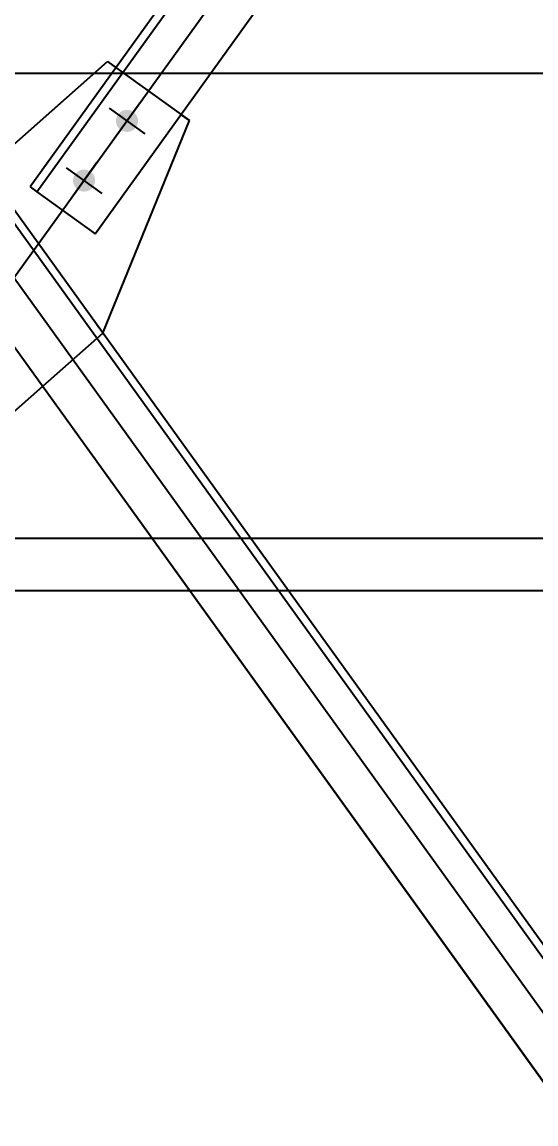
# Model space of a CAD drawing. Header units: metres. Extents: x 0 to 63075, y 0 to 44550.
# Drawn here: x 36308 to 36798, y 16727 to 17777 of the extents above; entities that cross this region are included whole.
import ezdxf

# ---------------------------------------------------------------- set-up
doc = ezdxf.new("R2010")
doc.units = ezdxf.units.M
doc.header["$LTSCALE"] = 75
doc.layers.add('SDM', color=7, linetype='Continuous')
doc.layers.add('SL1', color=8, linetype='Continuous')
doc.styles.add('ROMANS', font='ROMANS.SHX')
doc.dimstyles.new('75___1-75', dxfattribs={"dimscale": 75, "dimtxt": 2.5, "dimasz": 2, "dimexe": 1.5, "dimexo": 1, "dimgap": 0.5, "dimtad": 1, "dimdec": 0, "dimzin": 12, "dimtxsty": 'ROMANS', "dimcen": 0, "dimclrd": 256, "dimclre": 256, "dimclrt": 3, "dimazin": 3, "dimtfac": 1, "dimtdec": 0, "dimtmove": 0, "dimatfit": 0, "dimfxl": 1, "dimlwd": -1, "dimlwe": -1, "dimarcsym": 0})

# ---------------------------------------------------------------- blocks, each defined once
blk = doc.blocks.new('A$C30d4501c')
at = {"layer": 'SL1'}
for points in [[(2493.9, 6908.1), (2493.4, 6907.2), (2493, 6906.3), (2492.7, 6905.3), (2492.6, 6904.3), (2492.5, 6903.2), (2492.5, 6902.2), (2492.6, 6901.2), (2492.8, 6900.2), (2493.1, 6899.2), (2493.5, 6898.2), (2494, 6897.3), (2494.6, 6896.5), (2495.3, 6895.7), (2496, 6895), (2496.8, 6894.3), (2497.7, 6893.8), (2498.6, 6893.3), (2499.6, 6892.9), (2500.6, 6892.6), (2501.6, 6892.5), (2502.6, 6892.4), (2503.6, 6892.4), (2504.7, 6892.5), (2505.7, 6892.7), (2506.6, 6893), (2507.6, 6893.4), (2508.5, 6893.9), (2509.3, 6894.5), (2510.1, 6895.2), (2510.8, 6895.9), (2511.5, 6896.7), (2512, 6897.6), (2512.5, 6898.5), (2512.9, 6899.5), (2513.2, 6900.5), (2513.4, 6901.5), (2513.5, 6902.5), (2513.4, 6903.5), (2513.3, 6904.6), (2513.1, 6905.6), (2512.8, 6906.5), (2512.4, 6907.5), (2511.9, 6908.4), (2511.3, 6909.2), (2510.6, 6910), (2509.9, 6910.7), (2509.1, 6911.4), (2508.2, 6911.9), (2507.3, 6912.4), (2506.4, 6912.8), (2505.4, 6913.1), (2504.4, 6913.3), (2503.3, 6913.4), (2502.3, 6913.3), (2501.3, 6913.2), (2500.3, 6913), (2499.3, 6912.7), (2498.3, 6912.3), (2497.4, 6911.8), (2496.6, 6911.2), (2495.8, 6910.5), (2495.1, 6909.8), (2494.4, 6909)], [(2453, 6851.3), (2452.5, 6850.4), (2452.1, 6849.4), (2451.9, 6848.4), (2451.7, 6847.4), (2451.6, 6846.4), (2451.6, 6845.4), (2451.7, 6844.4), (2451.9, 6843.3), (2452.2, 6842.4), (2452.7, 6841.4), (2453.2, 6840.5), (2453.7, 6839.7), (2454.4, 6838.9), (2455.1, 6838.2), (2455.9, 6837.5), (2456.8, 6837), (2457.7, 6836.5), (2458.7, 6836.1), (2459.7, 6835.8), (2460.7, 6835.6), (2461.7, 6835.5), (2462.7, 6835.6), (2463.8, 6835.7), (2464.8, 6835.9), (2465.8, 6836.2), (2466.7, 6836.6), (2467.6, 6837.1), (2468.5, 6837.7), (2469.2, 6838.4), (2470, 6839.1), (2470.6, 6839.9), (2471.2, 6840.8), (2471.6, 6841.7), (2472, 6842.6), (2472.3, 6843.6), (2472.5, 6844.7), (2472.6, 6845.7), (2472.6, 6846.7), (2472.4, 6847.7), (2472.2, 6848.7), (2471.9, 6849.7), (2471.5, 6850.7), (2471, 6851.6), (2470.4, 6852.4), (2469.8, 6853.2), (2469, 6853.9), (2468.2, 6854.6), (2467.3, 6855.1), (2466.4, 6855.6), (2465.5, 6856), (2464.5, 6856.3), (2463.5, 6856.5), (2462.4, 6856.5), (2461.4, 6856.5), (2460.4, 6856.4), (2459.4, 6856.2), (2458.4, 6855.9), (2457.5, 6855.5), (2456.6, 6855), (2455.7, 6854.4), (2454.9, 6853.7), (2454.2, 6853), (2453.6, 6852.2)]]:
    blk.add_hatch(color=256, dxfattribs=at).paths.add_polyline_path(points, flags=17)
for p, q in [((3545.3, 5155), (1245.3, 8351.5)), ((2395.3, 6753.2), (3545.3, 8351.5)), ((3418.4, 5383.1), (1374.7, 8223.4)), ((3418.4, 5383.1), (1374.7, 8223.4)), ((1381.1, 8228), (3424.8, 5387.7)), ((1381.1, 8228), (3424.8, 5387.7)), ((1319.3, 8183.5), (3363, 5343.2)), ((3363, 8163.3), (2410.7, 6839.9)), ((2417.2, 6835.2), (3369.4, 8158.7)), ((2472.6, 6795.4), (3424.8, 8118.8)), ((1373.3, 8108.4), (3363, 5343.2)), ((2310.6, 6805.8), (2484.4, 6959.4)), ((2484.4, 6959.4), (2368, 6856.5)), ((2484.4, 6959.4), (2492.5, 6953.5)), ((2492.5, 6953.5), (2562.4, 6903.2)), ((2515.2, 6919.9), (2490.7, 6885.8)), ((2485.9, 6915.1), (2520, 6890.6)), ((2480, 6700.7), (2562.4, 6903.2)), ((2562.4, 6903.2), (2554.3, 6909)), ((2445, 6858.3), (2479.1, 6833.8)), ((2474.3, 6863.1), (2449.8, 6829)), ((2410.7, 6839.9), (2417.2, 6835.2)), ((2417.2, 6835.2), (2472.6, 6795.4)), ((2422.7, 6650), (2480, 6700.7)), ((2306.3, 6547.1), (2422.7, 6650)), ((1523.3, 6455.5), (8167.3, 6455.5))]:
    blk.add_line(p, q, dxfattribs=at)
blk = doc.blocks.new('*D33')
at = {"layer": 'Defpoints', "color": 0, "transparency": 16777216}
for p in [(37007.8, 17285.4), (33418.7, 15935.4), (33905.2, 15935.4)]:
    blk.add_point(p, dxfattribs=at)
at = {"layer": 'SDM', "transparency": 16777216}
for p, q in [((36932.8, 17285.4), (33306.2, 17285.4)), ((33418.7, 17135.4), (33418.7, 16085.4)), ((33830.2, 15935.4), (33306.2, 15935.4))]:
    blk.add_line(p, q, dxfattribs=at)
for points in [[(33393.7, 17135.4), (33443.7, 17135.4), (33418.7, 17285.4)], [(33393.7, 16085.4), (33443.7, 16085.4), (33418.7, 15935.4)]]:
    blk.add_solid(points, dxfattribs=at)
at = {"layer": 'SDM', "color": 3, "transparency": 16777216, "insert": (33287.5, 16610.4), "char_height": 187.5, "attachment_point": 5, "rotation": 90, "style": 'ROMANS'}
blk.add_mtext('1350', dxfattribs=at)
blk = doc.blocks.new('*D34')
at = {"layer": 'Defpoints', "color": 0, "transparency": 16777216}
for p in [(33418.7, 17728.4), (37150, 17728.4), (37007.8, 17285.4)]:
    blk.add_point(p, dxfattribs=at)
at = {"layer": 'SDM', "transparency": 16777216}
for p, q in [((33418.7, 17878.4), (33418.7, 18585.6)), ((37075, 17728.4), (33306.2, 17728.4)), ((33418.7, 17285.4), (33418.7, 17728.4)), ((36932.8, 17285.4), (33306.2, 17285.4)), ((33418.7, 17135.4), (33418.7, 16985.4))]:
    blk.add_line(p, q, dxfattribs=at)
for points in [[(33393.7, 17878.4), (33443.7, 17878.4), (33418.7, 17728.4)], [(33393.7, 17135.4), (33443.7, 17135.4), (33418.7, 17285.4)]]:
    blk.add_solid(points, dxfattribs=at)
at = {"layer": 'SDM', "color": 3, "transparency": 16777216, "insert": (33287.5, 18307), "char_height": 187.5, "attachment_point": 5, "rotation": 90, "style": 'ROMANS'}
blk.add_mtext('443', dxfattribs=at)

msp = doc.modelspace()

# ---------------------------------------------------------------- block references
at = {"layer": 'SDM'}
msp.add_blockref('A$C30d4501c', (33905.2, 10780.4), dxfattribs=at)

# ---------------------------------------------------------------- dimensions: what is measured, and where the dimension line sits
dim = msp.add_linear_dim(base=(33418.7, 17728.4), p1=(37007.8, 17285.4), p2=(37150, 17728.4), angle=90, dimstyle='75___1-75', dxfattribs=at)
dim.commit()
dim.dimension.update_dxf_attribs({"geometry": '*D34', "text_midpoint": (33287.5, 18307)})
dim = msp.add_linear_dim(base=(33418.7, 15935.4), p1=(37007.8, 17285.4), p2=(33905.2, 15935.4), angle=90, dimstyle='75___1-75', dxfattribs=at)
dim.commit()
dim.dimension.update_dxf_attribs({"geometry": '*D33', "text_midpoint": (33418.7, 16610.4), "dimtype": 160})

doc.saveas('drawing.dxf')
